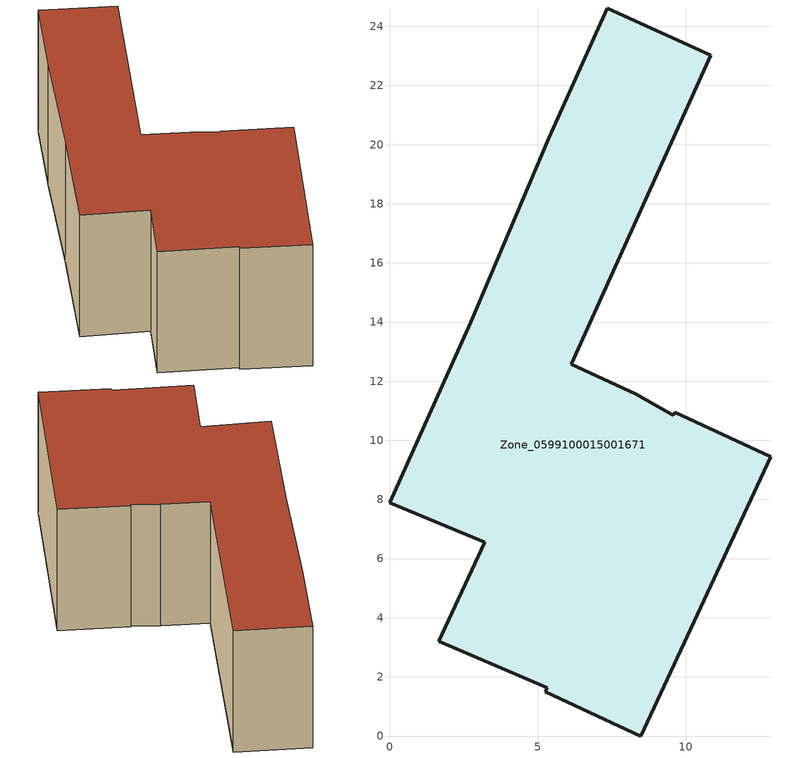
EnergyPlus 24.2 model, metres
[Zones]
Zone_0599100015001671
 floor ground (C_G): 10.86,23.03 6.13,12.58 8.3,11.57 9.59,10.85 9.63,10.95 12.88,9.45 8.49,0 5.26,1.5 5.32,1.63 1.65,3.21 3.21,6.56 0,7.89 2.73,13.99 5.37,20.21 7.34,24.62 z0.81
 wall outside (C_F): 8.49,0 12.88,9.45 9.63,10.95 9.59,10.85 8.3,11.57 6.13,12.58 10.86,23.03 7.34,24.62 5.37,20.21 2.73,13.99 0,7.89 3.21,6.56 1.65,3.21 5.32,1.63 5.26,1.5 8.49,0 z0.81:7.83
 roof outside (C_R): 6.13,12.58 10.86,23.03 7.34,24.62 5.37,20.21 2.73,13.99 0,7.89 3.21,6.56 1.65,3.21 5.32,1.63 5.26,1.5 8.49,0 12.88,9.45 9.63,10.95 9.59,10.85 8.3,11.57 z7.83
[BUILDING]
Pand.0599100015001671: North Axis=0; Terrain=City; Loads Convergence Tolerance Value=0.04; Temperature Convergence Tolerance Value=0.4; Solar Distribution=FullExterior; Maximum Number of Warmup Days=25; Minimum Number of Warmup Days=1
[Site:Location]
Rotterdam.The.Hague.AP_ZH_NLD Design_Conditions: Latitude=51.96; Longitude=4.45; Time Zone=1; Elevation=-4.5
[SITE:GROUNDTEMPERATURE:BUILDINGSURFACE]
18, 18, 18, 18, 18, 18, 18, 18, 18, 18, 18, 18
[MATERIAL] Thermal Absorptance=0.9; Solar Absorptance=0.7; Visible Absorptance=0.7
Name | Roughness | Thickness | Conductivity | Density | Specific Heat
G.D.1965 | MediumSmooth | 0.15 | 1 | 540 | 1210
F.D.1965 | Rough | 0.3 | 0.857143 | 1920 | 840
R.D.1965 | MediumRough | 0.2 | 0.08 | 1500 | 1000
[CONSTRUCTION]
C_G: G.D.1965
C_F: F.D.1965
C_R: R.D.1965
[ZONE]
Zone_0599100015001671: Type=1; Multiplier=1; Ceiling Height=Autocalculate; Volume=Autocalculate; Floor Area=autocalculate; Part of Total Floor Area=Yes
[ZONEINFILTRATION:DESIGNFLOWRATE]
Infil_Zone_0599100015001671: Zone or ZoneList or Space or SpaceList=Zone_0599100015001671; Schedule=AlwaysOn; Design Flow Rate Calculation Method=Flow/Area; Flow Rate per Floor Area=0.0042; Constant Term Coefficient=1; Temperature Term Coefficient=0; Velocity Term Coefficient=0; Velocity Squared Term Coefficient=0
[HVACTEMPLATE:ZONE:IDEALLOADSAIRSYSTEM]
Zone_0599100015001671: Maximum Heating Supply Air Temperature=50; Minimum Cooling Supply Air Temperature=13; Maximum Heating Supply Air Humidity Ratio=0.0156; Minimum Cooling Supply Air Humidity Ratio=0.0077; Heating Limit=NoLimit; Cooling Limit=NoLimit; Dehumidification Control Type=ConstantSensibleHeatRatio; Cooling Sensible Heat Ratio=0.7; Dehumidification Setpoint=60; Humidification Control Type=None; Humidification Setpoint=30; Outdoor Air Method=None; Outdoor Air Flow Rate per Person=0.00944; Outdoor Air Flow Rate per Zone Floor Area=0; Outdoor Air Flow Rate per Zone=0; Demand Controlled Ventilation Type=None; Outdoor Air Economizer Type=NoEconomizer; Heat Recovery Type=None; Sensible Heat Recovery Effectiveness=0.7; Latent Heat Recovery Effectiveness=0.65
[ZONECONTROL:THERMOSTAT]
ThermostatControl_Zone_0599100015001671: Zone or ZoneList=Zone_0599100015001671; Control Type Schedule=DualSetpointControlType; Control 1=Thermostat_Zone_0599100015001671; Temperature Difference Between Cutout And Setpoint=0
[THERMOSTATSETPOINT:DUALSETPOINT]
Thermostat_Zone_0599100015001671: Heating Setpoint Temperature Schedule=HeatingSetpoint_Zone_0599100015001671; Cooling Setpoint Temperature Schedule=CoolingSetpoint_Zone_0599100015001671
[SCHEDULE:COMPACT]
HeatingSetpoint_Zone_0599100015001671: Through: 12/31, For: AllDays, Until: 24:00, 21
CoolingSetpoint_Zone_0599100015001671: Through: 12/31, For: AllDays, Until: 24:00, 24
DualSetpointControlType: Through: 12/31, For: AllDays, Until: 24:00, 4
AlwaysOn: Through: 12/31, For: AllDays, Until: 24:00, 1
